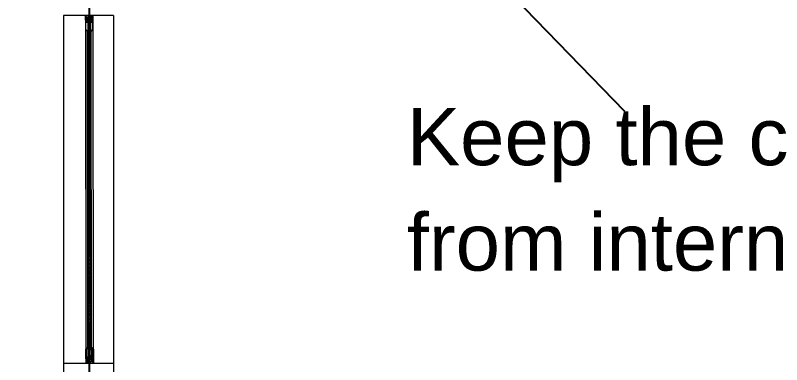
# Model space of a CAD drawing. Header units: millimetres. Extents: x 2659630 to 6742168, y -2425387 to -732288.
# Drawn here: x 3940122 to 3944147, y -1157069 to -1155237 of the extents above; entities that cross this region are included whole.
import ezdxf

# ---------------------------------------------------------------- set-up
doc = ezdxf.new("R2010")
doc.units = ezdxf.units.MM
doc.linetypes.add('CENTER', pattern=[2, 1.25, -0.25, 0.25, -0.25])
doc.linetypes.add('Grid Line', pattern=[22.224999999999994, 12.7, -3.174999999999999, 3.174999999999999, -3.174999999999999])
for name, color, linetype, lineweight in [('A-ANNO-DIMS', 211, 'Continuous', 9), ('A-DETL-THIN', 151, 'Continuous', 18), ('A-GLAZ', 151, 'Continuous', 9), ('A-PLASTER', 50, 'Continuous', 0), ('A-WALL-PATT', 111, 'Continuous', 0), ('licensing text', 7, 'Continuous', 5), ('S-GRID', 1, 'Continuous', 9)]:
    doc.layers.add(name, color=color, linetype=linetype, lineweight=lineweight)
for name, color, linetype in [('REVISION CLOUD', 7, 'Continuous'), ('S-COLUMN NO', 2, 'Continuous'), ('S-GRIDE LINE', 8, 'CENTER')]:
    doc.layers.add(name, color=color, linetype=linetype)
doc.layers.get('A-ANNO-DIMS').off()
doc.styles.add('Arial', font='arial.ttf', dxfattribs={"height": 123})

# ---------------------------------------------------------------- blocks, each defined once
blk = doc.blocks.new('A$C2D2C472C')
at = {"layer": 'A-WALL-PATT'}
h = blk.add_hatch(dxfattribs=at)
h.set_pattern_fill('ANSI37', color=256, scale=600, style=0)
h.set_pattern_definition([(45, (-102930.4976328127, -114895.0412800389), (-53.03300858899107, 53.03300858899107), []), (135, (-102930.4976328127, -114895.0412800389), (-53.03300858899107, -53.03300858899106), [])])
edge = h.paths.add_edge_path()
edge.add_line((944.9995019281778, 1920.086653618404), (945.0008851355669, 2189.884832272088))
edge.add_arc((910.0008851359307, 2189.884989272134), 34.99999999998833, 359.9997429874282, 449.9997132388004)
edge.add_line((910.0010603083792, 2224.884989271683), (206.5573315929068, 2224.905706588062))
edge.add_arc((206.3435287130415, 2190.119336553427), 34.78702706265661, 89.64785493841943, 180.3515355871881)
edge.add_line((171.5571564060956, 2189.90590370784), (171.5104949169763, 989.9413756946597))
edge.add_arc((206.436017342523, 989.8668982434319), 34.92560183573225, 179.8778189455847, 270.1221930522632)
edge.add_line((206.5105021072231, 954.9413758334849), (479.9996885845903, 954.8601867418038))
edge.add_line((479.9996885845903, 954.8601867418038), (480.0000001211592, 839.860185584781))
edge.add_line((480.0000001211592, 839.860185584781), (206.5104973261623, 839.9413757038274))
edge.add_arc((206.4964083629893, 989.9011490803969), 149.9597740384099, 192.8758880656439, 270.00538303110875, ccw=False)
edge.add_line((60.30736402368348, 956.4841302904388), (60.0000001211738, 2189.906551396358))
edge.add_arc((204.1890972755355, 2195.622790524605), 144.3023600914457, 89.0594131363834, 182.2702476428867, ccw=False)
edge.add_arc((117.0175473045965, -14981488.51647655), 14983828.42245068, 89.99696775482101, 89.99965761188861, ccw=False)
edge.add_arc((909.9946922726667, 2189.870040024718), 150.0149508471489, 45.00209331497581, 89.99734813771352, ccw=False)
edge.add_arc((910.01583289064, 2189.891182187523), 149.9850524061101, -0.0026534085425282683, 45.00209331497041, ccw=False)
edge.add_line((1060.000885135916, 2189.884236272439), (1059.999510428475, 1919.979855106591))
edge.add_line((1059.999510428475, 1919.979855106591), (944.9995019281778, 1920.086653618404))
blk = doc.blocks.new('WINDW-HW2-1850X2950-PLN')
at = {"layer": 'A-GLAZ'}
for p, q in [((1762.906734450051, 41.47851955448277), (87.09572467493126, 39.99523512876476)), ((1762.906734450051, 41.47851955448277), (1752.929696199542, 31.45561040853499)), ((1812.906602941192, 41.5931967930228), (1762.906734450051, 41.47851955448277)), ((1812.998344732041, 1.59330200011027), (1812.906602941192, 41.5931967930228)), ((1812.963941560447, 26.49041183720692), (1812.998344732012, 41.49037238454912)), ((1812.998344732012, 41.49037238454912), (1837.998278977582, 41.43303376526455)), ((36.99936445374624, 40.01185973657994), (11.99943020817591, 39.95452111729537)), ((36.99936445374624, 0.114789352111984), (11.99943020817591, 0.1721279713965487)), ((14.00401203735964, 37.95911346719367), (21.00399362613098, 37.97516828059452)), ((14.03956198130618, 22.45915423493716), (14.00401203735964, 37.95911346719367)), ((14.03956198130618, 17.66749485375476), (14.00401203735964, 2.167535621498246)), ((14.00401203735964, 2.167535621498246), (21.00399362613098, 2.151480808097403)), ((21.03954357007751, 22.475209048338), (14.03956198130618, 22.45915423493716)), ((21.03954357007751, 17.65144004035392), (14.03956198130618, 17.66749485375476)), ((21.00399362613098, 37.97516828059452), (21.03954357007751, 22.475209048338)), ((21.00399362613098, 2.151480808097403), (21.03954357007751, 17.65144004035392)), ((23.07967534320778, 35.14680692271213), (23.02233672392322, 10.1468726771418)), ((23.02233672392322, 29.97977641155012), (31.06788786032121, 29.99822929181391)), ((23.02233672392322, 10.1468726771418), (31.02231568252319, 10.12852431897772)), ((25.0119953029207, 34.49098294679425), (24.13649740550318, 34.4889749478898)), ((25.0119953029207, 5.635666141897673), (24.13649740550318, 5.637674140802119)), ((35.01196900114883, 34.51391839451389), (25.0119953029207, 34.49098294679425)), ((25.01774437402491, 31.98435824073385), (25.0119953029207, 34.49098294679425)), ((25.01774437402491, 8.142290847958066), (25.0119953029207, 5.635666141897673)), ((35.01196900114883, 5.612730694178026), (25.0119953029207, 5.635666141897673)), ((35.01771807225305, 32.0072936884535), (25.01774437402491, 31.98435824073385)), ((35.01771807225305, 8.119355400238419), (25.01774437402491, 8.142290847958066)), ((25.50251355936052, 36.53066526475595), (26.50731584755704, 36.53296982985921)), ((25.50251355936052, 3.595983823935967), (26.50731584755704, 3.593679258832708)), ((26.50397916015936, 37.9877827768214), (35.00395680364454, 38.0072779073671)), ((26.50731584755704, 36.53296982985921), (26.50397916015936, 37.9877827768214)), ((26.50731584755704, 3.593679258832708), (26.50397916015936, 2.138866311870515)), ((26.50397916015936, 2.138866311870515), (35.00395680364454, 2.119371181324823)), ((26.50731584752793, 36.53296982985921), (35.00729349104222, 36.5524649604049)), ((26.50731584752793, 3.593679258832708), (35.00729349104222, 3.574184128287015)), ((31.02231568252319, 10.12852431897772), (31.06788786032121, 29.99822929181391)), ((33.06561007263372, 29.00280853902223), (33.02460396694369, 11.12393459925079)), ((33.02460396694369, 11.12393459925079), (35.02459870657185, 11.11934750972432)), ((33.06561007263372, 29.00280853899312), (35.02459870657185, 29.00730157870566)), ((35.00395680364454, 38.0072779073671), (35.01771807225305, 32.0072936884535)), ((35.00395680364454, 2.119371181324823), (35.01771807225305, 8.119355400238419)), ((35.02459870657185, 29.00730157870566), (35.03377288565389, 25.00731209968217)), ((35.02459870657185, 11.11934750972432), (35.03377288565389, 15.11933698900975)), ((35.03377288565389, 25.00731209968217), (37.03376762531116, 25.01189918923774)), ((35.03377288565389, 15.11933698900975), (37.03376762531116, 15.11474989945418)), ((36.99936445371713, 0.1147893521410879), (37.09110624456662, 40.11468414505362)), ((37.03376762531116, 25.01189918923774), (36.99936445374624, 40.01185973657994)), ((37.03376762531116, 15.11474989945418), (36.99936445374624, 0.114789352111984)), ((86.9992329448869, 0.0001121136010624468), (36.99936445371713, 0.1147893521410879)), ((37.09110624456662, 40.11468414505362), (87.09097473570728, 40.00000690651359)), ((39.58536580720101, 37.60895685857395), (39.50509174022591, 2.609048914775485)), ((39.50509174022591, 2.609048914775485), (44.52461862095515, 2.597536374873016)), ((44.60489268795936, 37.59744431867148), (39.58536580720101, 37.60895685857395)), ((44.52461862095515, 2.597536374873016), (44.55328793061199, 15.09750349764363)), ((44.55328793061199, 15.09750349764363), (52.00717642335803, 15.08040762570454)), ((44.57622337833163, 25.09747719587176), (44.60489268795936, 37.59744431867148)), ((52.03011187104858, 25.08038132393267), (44.57622337833163, 25.09747719587176)), ((47.0280074616021, 12.59182102722116), (47.00507201388245, 2.591847328993026)), ((47.00507201388245, 2.591847328993026), (85.96943562448723, 2.502480581548298)), ((54.50143598596333, 12.57468033922487), (47.0280074616021, 12.59182102722116)), ((47.08534608088667, 37.59175527279149), (47.06241063316702, 27.59178157456336)), ((47.06241063316702, 27.59178157456336), (54.53583915752824, 27.57464088656707)), ((86.04970969149144, 37.50238852534676), (47.08534608088667, 37.59175527279149)), ((52.00717642335803, 15.08040762570454), (52.03011187104858, 25.08038132393267)), ((54.53583915752824, 27.57464088656707), (54.50143598596333, 12.57468033922487)), ((84.52790882994304, 12.50581309830886), (54.50143598596333, 12.57468033922487)), ((54.53583915752824, 27.57464088656707), (84.56231200150796, 27.50577364565106)), ((84.52790882994304, 12.50581309827976), (84.56231200150796, 27.50577364562196)), ((94.52788252817118, 12.48287765058922), (84.52790882994304, 12.50581309827976)), ((84.56231200150796, 27.50577364562196), (94.5622856997361, 27.48283819793141)), ((85.96943562448723, 2.502480581548298), (94.52452370963874, 11.01841540832538)), ((94.56564451829763, 28.94730044019525), (86.04970969149144, 37.50238852534676)), ((97.02214209080557, 9.977150364109548), (86.9992329448869, 0.0001121136010624468)), ((86.9992329448869, 0.0001121136010624468), (1762.998476240871, 1.478624761570245)), ((87.03363611645182, 15.00007266091416), (87.05657156414236, 25.00004635914229)), ((87.05657156414236, 25.00004635914229), (87.03363611645182, 15.00007266091416)), ((87.03363611645182, 15.00007266091416), (97.03360981467995, 14.97713721322361)), ((97.05654526237049, 24.97711091145175), (87.05657156414236, 25.00004635914229)), ((87.09097473570728, 40.00000690651359), (97.06801298621576, 29.97709776056581)), ((88.56189827501657, 14.99656751399743), (1762.964073069306, 16.47858530888334)), ((94.52452370963874, 11.01841540832538), (94.52788252817118, 12.48287765058922)), ((94.5622856997361, 27.48283819793141), (94.56564451829763, 28.94730044019525)), ((97.03360981467995, 14.97713721322361), (97.02214209080557, 9.977150364109548)), ((97.02223695127759, 10.01851003387128), (1752.975567094953, 11.45566301207873)), ((97.0267983401136, 30.01850189710967), (1752.929696199542, 31.45561040853499)), ((97.06801298621576, 29.97709776056581), (97.05654526237049, 24.97711091145175)), ((1762.941137621616, 26.47855900711147), (97.05660739049199, 25.00419910799246)), ((1752.929696199542, 31.45561040853499), (1752.941163923388, 26.45562355942093)), ((1752.941163923388, 26.45562355942093), (1762.941137621616, 26.47855900711147)), ((1762.964073069306, 16.47858530888334), (1752.964099371078, 16.4556498611928)), ((1752.964099371078, 16.4556498611928), (1752.975567094953, 11.45566301207873)), ((1752.975567094953, 11.45566301207873), (1762.998476240871, 1.478624761570245)), ((1755.432064667461, 30.42581308816443), (1763.947999494267, 38.98090117331594)), ((1755.435423486022, 28.9613508459006), (1755.432064667461, 30.42581308816443)), ((1765.43539718425, 28.98428629359114), (1755.435423486022, 28.9613508459006)), ((1755.469826657587, 13.9613902985584), (1765.469800355815, 13.98432574624894)), ((1755.473185476119, 12.49692805629456), (1755.469826657587, 13.9613902985584)), ((1764.028273561271, 3.98099322951748), (1755.473185476119, 12.49692805629456)), ((1762.964073069306, 16.47858530888334), (1762.941137621616, 26.47855900711147)), ((1762.941137621616, 26.47855900711147), (1762.964073069306, 16.47858530888334)), ((1762.998476240871, 1.478624761570245), (1812.998344732041, 1.59330200011027)), ((1763.947999494267, 38.98090117331594), (1802.912363104871, 39.07026792076067)), ((1802.992637171876, 4.070359976962209), (1764.028273561271, 3.98099322951748)), ((1795.46187002823, 29.05315353453625), (1765.43539718425, 28.98428629362024)), ((1765.469800355815, 13.98432574624894), (1765.43539718425, 28.98428629359114)), ((1765.469800355815, 13.98432574627805), (1795.496273199795, 14.05319298719405)), ((1802.935298552591, 29.07029422253254), (1795.46187002823, 29.05315353453625)), ((1795.46187002823, 29.05315353453625), (1795.496273199795, 14.05319298719405)), ((1795.496273199795, 14.05319298719405), (1802.969701724156, 14.07033367519034)), ((1797.96759731471, 26.55889397190185), (1805.421485807427, 26.57598984384094)), ((1797.9905327624, 16.55892027367372), (1797.96759731471, 26.55889397190185)), ((1805.444421255146, 16.57601614561281), (1797.9905327624, 16.55892027367372)), ((1802.912363104871, 39.07026792076067), (1802.935298552591, 29.07029422253254)), ((1802.969701724156, 14.07033367519034), (1802.992637171876, 4.070359976962209)), ((1805.392816497799, 39.07595696664066), (1810.412343378557, 39.08746950654313)), ((1805.421485807427, 26.57598984384094), (1805.392816497799, 39.07595696664066)), ((1805.473090564803, 4.076049022842199), (1805.444421255146, 16.57601614561281)), ((1810.492617445532, 4.087561562744668), (1805.473090564803, 4.076049022842199)), ((1810.412343378557, 39.08746950654313), (1810.492617445532, 4.087561562744668)), ((1814.963936300104, 26.48582474765135), (1812.963941560447, 26.49041183720692)), ((1814.963936300104, 16.59784963697894), (1812.963941560447, 16.59326254742336)), ((1812.963941560447, 16.59326254742336), (1812.998344732012, 1.593302000081167)), ((1812.998344732012, 1.593302000081167), (1837.998278977582, 1.650640619365731)), ((1814.973110479186, 30.48581422667485), (1814.963936300104, 26.48582474765135)), ((1814.973110479186, 12.5978601576935), (1814.963936300104, 16.59784963697894)), ((1816.932099113124, 30.4813211869623), (1814.973110479186, 30.48581422667485)), ((1816.973105218814, 12.60244724721997), (1814.973110479186, 12.5978601576935)), ((1814.993752382114, 39.48579055533628), (1814.979991113505, 33.48580633642268)), ((1814.979991113505, 33.48580633642268), (1824.979964811733, 33.46287088870304)), ((1814.979991113505, 9.597868048207602), (1824.979964811733, 9.620803495927248)), ((1814.993752382114, 3.597883829294005), (1814.979991113505, 9.597868048207602)), ((1814.985740184609, 35.99243104248308), (1824.985713882837, 35.96949559476343)), ((1814.985740184609, 7.091243342147209), (1824.985713882837, 7.114178789866855)), ((1823.49039333823, 38.01148247782839), (1814.990415694716, 38.03097760837409)), ((1823.49039333823, 5.072191906801891), (1814.990415694716, 5.052696776256198)), ((1823.493730025599, 39.46629542479059), (1814.993752382114, 39.48579055533628)), ((1823.493730025599, 3.617378959839698), (1814.993752382114, 3.597883829294005)), ((1816.932099113124, 30.48132118699141), (1816.973105218814, 12.60244724721997)), ((1818.975393503235, 11.60703696694691), (1818.929821325437, 31.4767419397831)), ((1826.975372461835, 31.4582890595193), (1818.929821325437, 31.4767419397831)), ((1826.975372461835, 11.62538532511098), (1818.975393503235, 11.60703696694691)), ((1823.490393338201, 38.01148247782839), (1823.493730025599, 39.46629542479059)), ((1824.495195626398, 38.00917791272514), (1823.490393338201, 38.01148247782839)), ((1824.495195626398, 5.07449647190515), (1823.490393338201, 5.072191906801891)), ((1823.490393338201, 5.072191906801891), (1823.493730025599, 3.617378959839698)), ((1824.979964811733, 33.46287088870304), (1824.985713882837, 35.96949559476343)), ((1824.979964811733, 9.620803495927248), (1824.985713882837, 7.114178789866855)), ((1824.985713882837, 35.96949559476343), (1825.861211780255, 35.96748759585898)), ((1824.985713882837, 7.114178789866855), (1825.861211780255, 7.116186788771302)), ((1826.91803384255, 36.62531957068131), (1826.975372461835, 11.62538532511098)), ((1828.993715559627, 39.4536809285637), (1828.958165615681, 23.95372169630718)), ((1828.958165615681, 23.95372169630718), (1835.958147204452, 23.93766688290634)), ((1828.958165615681, 19.1299526883231), (1835.958147204452, 19.14600750172394)), ((1828.993715559627, 3.629993456066586), (1828.958165615681, 19.1299526883231)), ((1835.993697148398, 39.43762611516286), (1828.993715559627, 39.4536809285637)), ((1835.993697148398, 3.646048269467428), (1828.993715559627, 3.629993456066586)), ((1835.958147204452, 23.93766688290634), (1835.993697148398, 39.43762611516286)), ((1835.958147204452, 19.14600750172394), (1835.993697148398, 3.646048269467428))]:
    blk.add_line(p, q, dxfattribs=at)
for centre, start, end in [((23.50764151313342, 36.38753763231216), 4.103812595468228, 288.3262828888799), ((23.50764151313342, 3.73911145637976), 71.67371711112014, 355.8961874045318), ((1826.490067672625, 37.86605028028134), 251.6737171111201, 175.8961874045318), ((1826.490067672625, 5.217624104348943), 184.1038125954682, 108.3262828888799)]:
    blk.add_arc(centre, 2.000000000000031, start, end, dxfattribs=at)
blk = doc.blocks.new('A$C060F379A')
at = {"layer": 'S-GRIDE LINE', "ltscale": 500}
blk.add_line((6904.300556754693, 19704.01243478572), (6904.300556754693, 819.6706721161027), dxfattribs=at)

msp = doc.modelspace()

# ---------------------------------------------------------------- linework, layer by layer
at = {"layer": 'A-DETL-THIN'}
for p, q in [((3940375.646450163, -1155236.742682662), (3940375.646450163, -1157062.744985026)), ((3940637.646450163, -1155236.744985026), (3940637.646450163, -1157062.74613616))]:
    msp.add_line(p, q, dxfattribs=at)
at = {"layer": 'A-PLASTER'}
for p, q in [((3940637.646450163, -1155236.744985026), (3940375.646450163, -1155236.744985026)), ((3940375.646450163, -1157062.744013994), (3940375.646450163, -1158467.245956059)), ((3940637.646450163, -1157062.744985026), (3940375.646450163, -1157062.744985026)), ((3940637.646450163, -1157062.744013994), (3940637.646450163, -1158799.245956059))]:
    msp.add_line(p, q, dxfattribs=at)
at = {"layer": 'REVISION CLOUD', "ltscale": 2500}
msp.add_lwpolyline([(3941225.000394197, -1153580.940134269), (3943322.013619836, -1155738.432297595)], dxfattribs=at)
at = {"layer": 'S-GRID', "linetype": 'Grid Line'}
msp.add_line((3940510.646450163, -1147511.232049632), (3940510.646450163, -1170742.970548767), dxfattribs=at)

# ---------------------------------------------------------------- block references
at = {"layer": 'A-ANNO-DIMS'}
msp.add_blockref('A$C2D2C472C', (3939915.646450042, -1155072.325244291), dxfattribs=at)
at = {"layer": 'A-ANNO-DIMS', "rotation": 90.00000000000001}
msp.add_blockref('WINDW-HW2-1850X2950-PLN', (3940532.218742175, -1157074.745566368), dxfattribs=at)
at = {"layer": 'S-COLUMN NO', "ltscale": 2500}
msp.add_blockref('A$C060F379A', (3933606.345893408, -1171562.641220883), dxfattribs=at)

# ---------------------------------------------------------------- texts
at = {"layer": 'licensing text', "style": 'Arial'}
for s, p in [('Keep the column offset  free ', (3942178.247214835, -1156022.77484773)), ('from internal space ( as shown)', (3942178.247214835, -1156575.704907896))]:
    msp.add_text(s, height=300, rotation=359.9999749804301, dxfattribs=at).set_placement(p)

doc.saveas('drawing.dxf')
